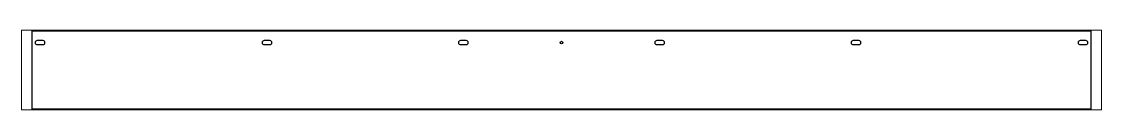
# Paper-space layout 'Layout1' of a CAD drawing. Header units: millimetres. Extents: x 0 to 257, y 88 to 107.
# The model-space entities are those that its viewports show. They can reach past a viewport. Long polylines and large blocks are cut down to what shows.
import ezdxf

# ---------------------------------------------------------------- set-up
doc = ezdxf.new("R2010")
doc.units = ezdxf.units.MM
doc.header["$LTSCALE"] = 25
doc.layers.add('3_Pezzi', color=7, linetype='Continuous')
doc.layers.add('5_Bulloni', color=7, linetype='Continuous')

# ---------------------------------------------------------------- blocks, each defined once
blk = doc.blocks.new('BL1553344782_00001')
at = {"layer": '5_Bulloni', "color": 4, "linetype": 'Continuous'}
for p, q in [((27.3, 75.3), (12.8, 75.3)), ((12.8, 64.8), (27.3, 64.8))]:
    blk.add_line(p, q, dxfattribs=at)
for centre, start, end in [((12.8, 70), 90, 270), ((27.3, 70), 270, 90)]:
    blk.add_arc(centre, 5.25, start, end, dxfattribs=at)
blk = doc.blocks.new('BL1553344782_00002')
at = {"layer": '5_Bulloni', "color": 2, "linetype": 'Continuous'}
blk.add_circle((1348, 70), 3.25, dxfattribs=at)
blk = doc.blocks.new('BL1553344782_00003')
at = {"layer": '5_Bulloni', "color": 4, "linetype": 'Continuous'}
for p, q in [((1605.3, 75.3), (1590.8, 75.3)), ((1590.8, 64.8), (1605.3, 64.8))]:
    blk.add_line(p, q, dxfattribs=at)
for centre, start, end in [((1590.8, 70), 90, 270), ((1605.3, 70), 270, 90)]:
    blk.add_arc(centre, 5.25, start, end, dxfattribs=at)
blk = doc.blocks.new('BL1553344782_00004')
at = {"layer": '5_Bulloni', "color": 4, "linetype": 'Continuous'}
for p, q in [((605.3, 75.3), (590.8, 75.3)), ((590.8, 64.8), (605.3, 64.8))]:
    blk.add_line(p, q, dxfattribs=at)
for centre, start, end in [((590.8, 70), 90, 270), ((605.3, 70), 270, 90)]:
    blk.add_arc(centre, 5.25, start, end, dxfattribs=at)
blk = doc.blocks.new('BL1553344782_00005')
at = {"layer": '5_Bulloni', "color": 4, "linetype": 'Continuous'}
for p, q in [((605.3, 75.3), (590.8, 75.3)), ((590.8, 64.8), (605.3, 64.8))]:
    blk.add_line(p, q, dxfattribs=at)
for centre, start, end in [((590.8, 70), 90, 270), ((605.3, 70), 270, 90)]:
    blk.add_arc(centre, 5.25, start, end, dxfattribs=at)
blk = doc.blocks.new('BL1553344782_00006')
at = {"layer": '5_Bulloni', "color": 4, "linetype": 'Continuous'}
for p, q in [((1105.3, 75.3), (1090.8, 75.3)), ((1090.8, 64.8), (1105.3, 64.8))]:
    blk.add_line(p, q, dxfattribs=at)
for centre, start, end in [((1090.8, 70), 90, 270), ((1105.3, 70), 270, 90)]:
    blk.add_arc(centre, 5.25, start, end, dxfattribs=at)
blk = doc.blocks.new('BL1553344782_00007')
at = {"layer": '5_Bulloni', "color": 4, "linetype": 'Continuous'}
for p, q in [((2105.3, 75.3), (2090.8, 75.3)), ((2090.8, 64.8), (2105.3, 64.8))]:
    blk.add_line(p, q, dxfattribs=at)
for centre, start, end in [((2090.8, 70), 90, 270), ((2105.3, 70), 270, 90)]:
    blk.add_arc(centre, 5.25, start, end, dxfattribs=at)
blk = doc.blocks.new('BL1553344782_00008')
at = {"layer": '5_Bulloni', "color": 4, "linetype": 'Continuous'}
for p, q in [((2683.3, 75.3), (2668.8, 75.3)), ((2668.8, 64.8), (2683.3, 64.8))]:
    blk.add_line(p, q, dxfattribs=at)
for centre, start, end in [((2668.8, 70), 90, 270), ((2683.3, 70), 270, 90)]:
    blk.add_arc(centre, 5.25, start, end, dxfattribs=at)
blk = doc.blocks.new('BL1553344782_00009')
at = {"layer": '5_Bulloni', "color": 4, "linetype": 'Continuous'}
for p, q in [((2683.3, 75.2), (2668.8, 75.2)), ((2668.8, 64.7), (2683.3, 64.7))]:
    blk.add_line(p, q, dxfattribs=at)
for centre, start, end in [((2668.8, 70), 90, 270), ((2683.3, 70), 270, 90)]:
    blk.add_arc(centre, 5.25, start, end, dxfattribs=at)
blk = doc.blocks.new('BL1553344782_00010')
at = {"layer": '3_Pezzi', "color": 3, "linetype": 'Continuous'}
for p, q in [((0, -100), (0, 100)), ((0, 100), (2696, 100)), ((2696, 100), (2696, -100)), ((2696, -100), (0, -100))]:
    blk.add_line(p, q, dxfattribs=at)

msp = doc.modelspace()

# ---------------------------------------------------------------- block references
at = {"layer": '3_Pezzi'}
msp.add_blockref('BL1553344782_00010', (0, 0), dxfattribs=at)
at = {"layer": '5_Bulloni'}
for name in ['BL1553344782_00001', 'BL1553344782_00004', 'BL1553344782_00005', 'BL1553344782_00006', 'BL1553344782_00002', 'BL1553344782_00003', 'BL1553344782_00007', 'BL1553344782_00008', 'BL1553344782_00009']:
    msp.add_blockref(name, (0, 0), dxfattribs=at)

psp = doc.layouts.get("Layout1")

# ---------------------------------------------------------------- viewports
at = {"layer": '0'}
psp.add_viewport(center=(128.5, 97.5), size=(257, 19.06529), view_center_point=(1348, 0), view_height=204.00019, dxfattribs=at)

doc.saveas('drawing.dxf')
